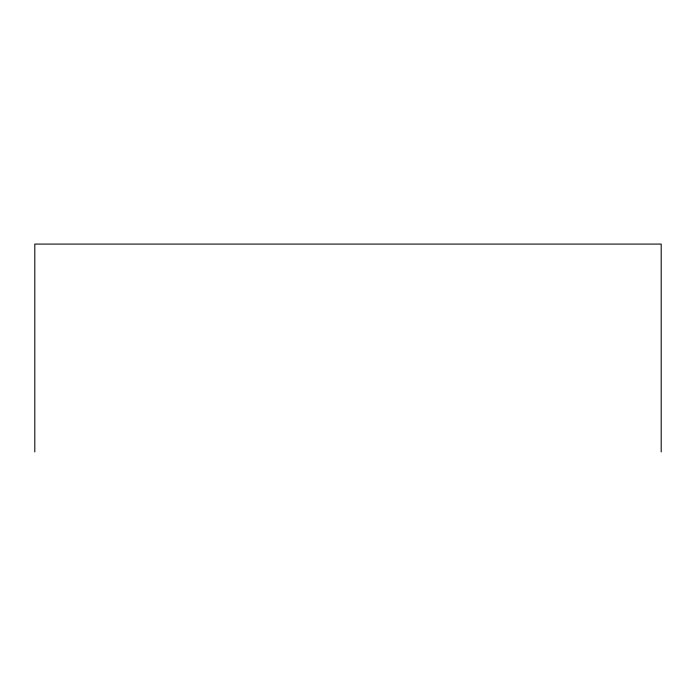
<?xml version="1.0" encoding="UTF-8"?>
<svg xmlns="http://www.w3.org/2000/svg" width="696" height="696" viewBox="0 0 696 696"><rect width="100%" height="100%" fill="white"/><g stroke="black" fill="none" stroke-linecap="round" stroke-linejoin="round"><path stroke-width="1.04" d="M661.2 451.913L661.2 244.087L34.8 244.087L34.8 451.913"/></g></svg>
